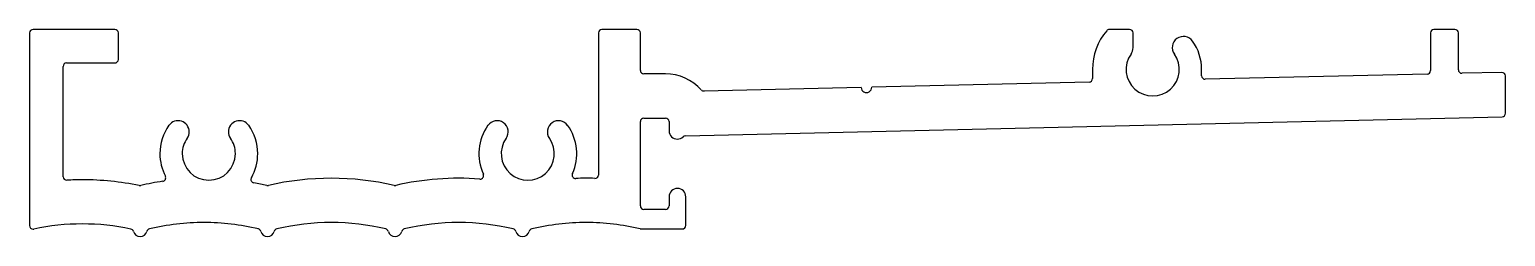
# Model space of a CAD drawing. Extents: x -52 to 54, y 8 to 23.
import ezdxf

# ---------------------------------------------------------------- set-up
doc = ezdxf.new("R2010")
doc.units = 0
doc.layers.add('JAMB', color=7, linetype='CONTINUOUS')

msp = doc.modelspace()

# ---------------------------------------------------------------- linework, layer by layer
at = {"layer": 'JAMB', "color": 7}
for p, q in [((-51.59, 22.31), (-51.59, 8.52)), ((-45.49, 22.56), (-51.34, 22.56)), ((-45.24, 20.41), (-45.24, 22.31)), ((-10.91, 22.31), (-10.91, 12.14)), ((-8.16, 22.56), (-10.66, 22.56)), ((-7.91, 19.63), (-7.91, 22.31)), ((27.08, 22.56), (25.63, 22.56)), ((27.33, 21.26), (27.33, 22.31)), ((48.59, 22.31), (48.59, 19.61)), ((50.34, 22.56), (48.84, 22.56)), ((50.59, 19.67), (50.59, 22.31)), ((-48.94, 20.16), (-45.49, 20.16)), ((-49.19, 12.02), (-49.19, 19.91)), ((-6.11, 19.38), (-7.66, 19.38)), ((24.43, 19.7), (24.43, 19.04)), ((32.23, 19.24), (32.23, 19.7)), ((48.35, 19.36), (32.49, 18.99)), ((53.7, 19.48), (50.85, 19.42)), ((53.96, 16.56), (53.96, 19.23)), ((7.88, 18.41), (-3.36, 18.15)), ((24.19, 18.79), (8.64, 18.43)), ((-7.91, 9.93), (-7.91, 15.96)), ((-7.66, 16.21), (-6.11, 16.21)), ((-5.86, 15.96), (-5.86, 15.31)), ((-4.69, 14.94), (53.71, 16.31)), ((-5.86, 10.58), (-5.86, 9.93)), ((-4.66, 8.53), (-4.66, 10.58)), ((-6.11, 9.68), (-7.66, 9.68)), ((-7.86, 8.28), (-4.91, 8.28))]:
    msp.add_line(p, q, dxfattribs=at)
for centre, radius, start, end in [((-51.34, 22.31), 0.25, 90, 180), ((-45.49, 22.31), 0.25, 360, 90), ((-10.66, 22.31), 0.25, 90, 180), ((-8.16, 22.31), 0.25, 360, 90), ((28.73, 19.7), 4.3, 139.876, 180), ((25.63, 22.31), 0.25, 90, 139.876), ((27.08, 22.31), 0.25, 360, 90), ((48.84, 22.31), 0.25, 90, 180), ((50.34, 22.31), 0.25, 360, 90), ((26.53, 21.26), 0.8, 324.5691, 360), ((30.93, 21.26), 0.8, 35.4309, 215.4309), ((28.73, 19.7), 3.5, 360, 35.4309), ((-48.94, 19.91), 0.25, 90, 180), ((-45.49, 20.41), 0.25, 270, 0), ((28.73, 19.7), 1.9, 144.5691, 35.4309), ((-7.66, 19.63), 0.25, 180, 270), ((-6.11, 15.96), 3.42, 41.5352, 90), ((24.18, 19.04), 0.25, 271.3443, 0), ((32.48, 19.24), 0.25, 180, 271.3443), ((48.34, 19.61), 0.25, 271.3443, 0), ((50.84, 19.67), 0.25, 180, 271.3443), ((53.71, 19.23), 0.25, 0, 91.3443), ((-3.36, 18.4), 0.25, 221.5352, 271.3443), ((8.26, 18.42), 0.381, 181.3443, 1.3443), ((-40.97, 15.23), 0.8, 360, 144.569), ((-36.57, 15.23), 0.8, 35.431, 180), ((-18.16, 15.23), 0.8, 324.5691, 144.5691), ((-13.76, 15.23), 0.8, 35.4309, 215.4309), ((-7.66, 15.96), 0.25, 90, 180), ((-6.11, 15.96), 0.25, 360, 90), ((53.71, 16.56), 0.25, 271.3443, 360), ((-38.77, 13.67), 3.5, 144.569, 180), ((-40.97, 15.23), 0.8, 324.5691, 360), ((-36.57, 15.23), 0.8, 180, 215.4309), ((-38.77, 13.67), 3.5, 0, 35.431), ((-15.96, 13.67), 3.5, 144.5691, 204.7978), ((-15.96, 13.67), 3.5, 335.9409, 35.4309), ((-5.26, 15.31), 0.6, 180, 270), ((-5.26, 15.31), 0.6, 270, 313.147), ((-4.68, 14.69), 0.25, 91.3443, 133.147), ((-38.77, 13.67), 1.9, 144.5691, 180), ((-38.77, 13.67), 1.9, 0, 35.4309), ((-15.96, 13.67), 1.9, 144.5691, 35.4309), ((-38.77, 13.67), 3.5, 180, 207.5607), ((-38.77, 13.67), 1.9, 180, 360), ((-38.77, 13.67), 3.5, 330.5716, 0), ((-48.94, 12.02), 0.25, 180, 273.211), ((-47.81, -8.08), 19.88, 90, 93.211), ((-47.81, -8.08), 19.88, 78.2007, 90), ((-39.12, -7.98), 19.89, 98.4866, 103.1241), ((-42.1, 11.93), 0.25, 278.4866, 27.5607), ((-35.51, 11.83), 0.25, 150.5716, 259.6457), ((-30.01, -7.98), 19.89, 76.9192, 103.0808), ((-20.9, -7.98), 19.89, 85.6421, 103.0808), ((-19.37, 12.1), 0.25, 265.6421, 24.7978), ((-12.54, 12.14), 0.25, 155.9409, 272.1512), ((-11.78, -7.98), 19.89, 88.2354, 92.1512), ((-11.16, 12.14), 0.25, 268.2354, 0), ((-43.7, 11.63), 0.25, 258.2007, 283.1241), ((-39.12, -7.98), 19.89, 76.9192, 79.6457), ((-34.57, 11.63), 0.25, 256.9192, 283.0808), ((-25.45, 11.63), 0.25, 256.9192, 283.0808), ((-5.26, 10.58), 0.6, 90, 180), ((-5.26, 10.58), 0.6, 360, 90), ((-7.66, 9.93), 0.25, 180.2496, 270), ((-6.11, 9.93), 0.25, 270, 0), ((-51.34, 8.52), 0.25, 180, 270), ((-47.81, -8.07), 16.71, 90, 102.0057), ((-47.81, -8.07), 16.71, 78.038, 90), ((-39.12, -7.97), 16.71, 90, 103.4732), ((-39.12, -7.97), 16.71, 76.5268, 90), ((-30.01, -7.97), 16.71, 76.5268, 103.4732), ((-20.9, -7.97), 16.71, 76.5268, 103.4732), ((-11.78, -7.97), 16.71, 90, 103.4732), ((-11.78, -7.97), 16.71, 76.6269, 90), ((-4.91, 8.53), 0.25, 270, 0), ((-51.34, 8.52), 0.25, 270, 282.0057), ((-44.4, 8.03), 0.25, 16.0928, 78.038), ((-43.68, 8.24), 0.5, 196.093, 270), ((-43.68, 8.24), 0.5, 270, 344.2951), ((-42.96, 8.04), 0.25, 103.4732, 164.295), ((-35.29, 8.04), 0.25, 15.7049, 76.5267), ((-34.57, 8.24), 0.5, 195.7049, 270), ((-34.57, 8.24), 0.5, 270, 344.2951), ((-33.85, 8.04), 0.25, 103.4732, 164.295), ((-26.18, 8.04), 0.25, 15.7049, 76.5267), ((-25.45, 8.24), 0.5, 195.7049, 270), ((-25.45, 8.24), 0.5, 270, 344.2951), ((-24.73, 8.04), 0.25, 103.4732, 164.295), ((-17.06, 8.04), 0.25, 15.7049, 76.5267), ((-16.34, 8.24), 0.5, 195.7049, 344.2951), ((-15.62, 8.04), 0.25, 103.4732, 164.295), ((-7.86, 8.53), 0.25, 256.6269, 270)]:
    msp.add_arc(centre, radius, start, end, dxfattribs=at)

doc.saveas('drawing.dxf')
